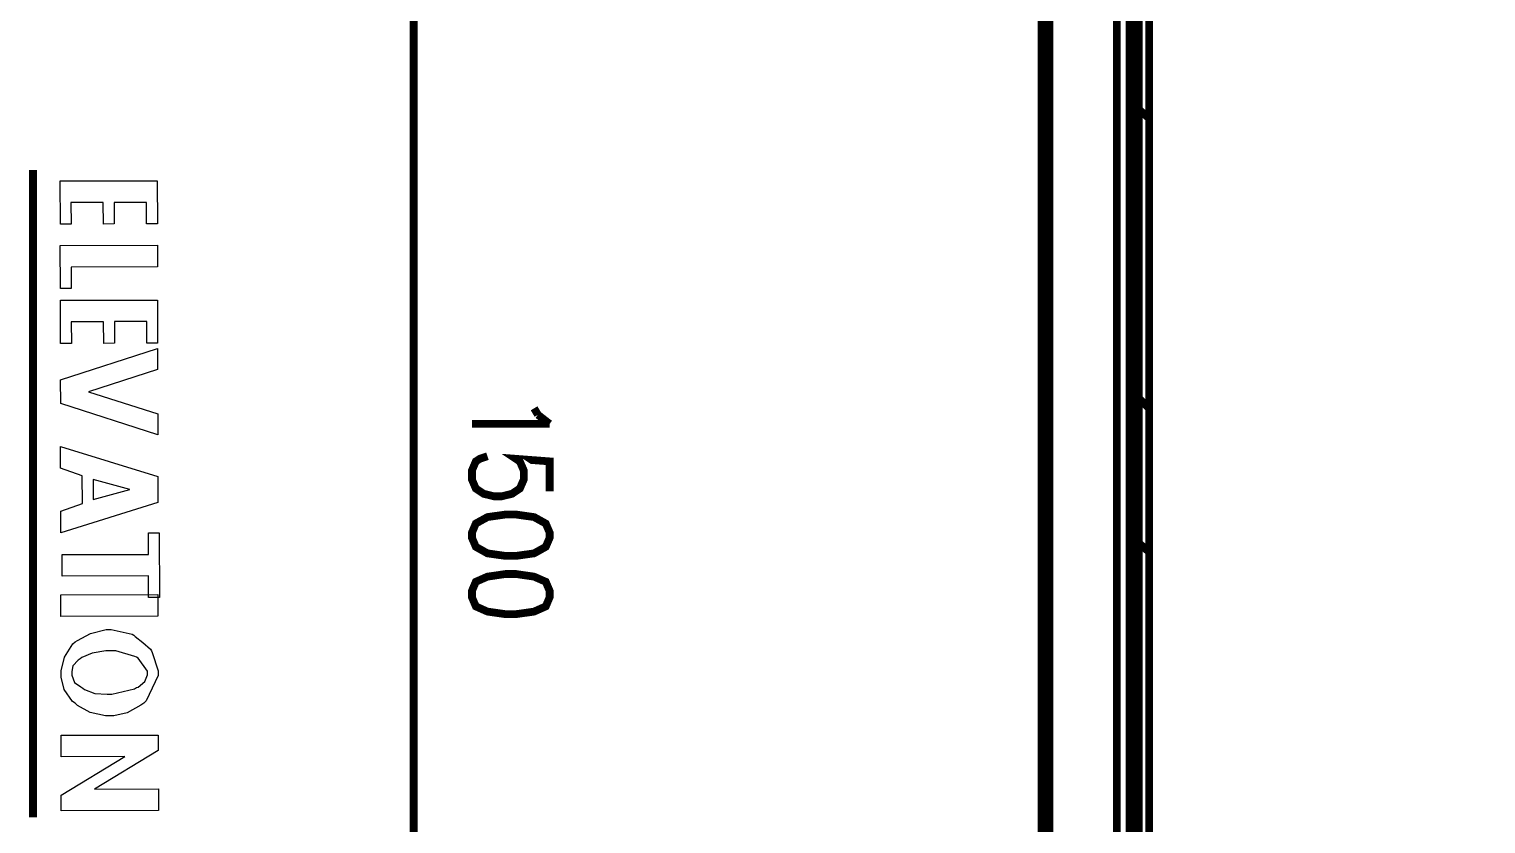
# Model space of a CAD drawing. Extents: x 0.1 to 11.6, y 0.3 to 16.2.
# Drawn here: x 7.14 to 9.015, y 13.085 to 14.108 of the extents above; entities that cross this region are included whole.
import ezdxf

# ---------------------------------------------------------------- set-up
doc = ezdxf.new("R2010")
doc.units = 0
doc.header["$MEASUREMENT"] = 0

msp = doc.modelspace()

# ---------------------------------------------------------------- linework, layer by layer
at = {"color": 0, "const_width": 0.01}
for points in [[(10.43, 15.04), (8.59332, 15.04), (8.58333, 15.0383), (8.57497, 15.0333), (8.56999, 15.025), (8.56836, 15.015), (8.56836, 11.9583)], [(8.58165, 11.9583), (8.58165, 15.015), (8.58165, 15.0183), (8.58165, 15.02), (8.58333, 15.0233), (8.58501, 15.025), (8.58664, 15.025), (8.58832, 15.0267), (8.59169, 15.0267), (8.59332, 15.0267), (10.43, 15.0267), (10.43, 11.5367)], [(7.63499, 12.0333), (7.63499, 14.9417)], [(8.45335, 14.86), (8.45335, 12.1583)], [(8.53999, 14.86), (8.53999, 12.1583)], [(8.55664, 14.86), (8.55664, 12.1433)], [(8.565, 14.86), (8.565, 12.0467)], [(8.44336, 14.6733), (8.44336, 12.59)], [(8.58165, 13.9933), (8.56836, 14.005)], [(7.14501, 13.9267), (7.14501, 13.0933)], [(8.58165, 13.62), (8.56836, 13.6334)], [(7.78999, 13.62), (7.79497, 13.6117)], [(7.79497, 13.6117), (7.81, 13.6)], [(7.81, 13.6), (7.71001, 13.6)], [(7.81, 13.5133), (7.81, 13.5517), (7.76665, 13.555), (7.77165, 13.5517), (7.77669, 13.54), (7.77669, 13.5283), (7.77165, 13.5167), (7.76167, 13.51), (7.74832, 13.5067), (7.73833, 13.5067), (7.72499, 13.51), (7.715, 13.5167), (7.71001, 13.5283), (7.71001, 13.54), (7.715, 13.5517), (7.72, 13.555), (7.72999, 13.5583)], [(8.58165, 13.435), (8.56836, 13.4467)]]:
    msp.add_lwpolyline(points, dxfattribs=at)
at = {"color": 0}
for points in [[(7.30496, 13.9131), (7.30518, 13.8575), (7.29129, 13.8575), (7.29107, 13.8852), (7.2494, 13.8852), (7.24963, 13.8575), (7.23574, 13.8573), (7.23551, 13.885), (7.19385, 13.885), (7.19407, 13.8573), (7.18018, 13.8573), (7.17996, 13.9128), (7.30496, 13.9131)], [(7.30512, 13.8299), (7.30512, 13.8021), (7.19401, 13.8019), (7.19422, 13.7741), (7.18033, 13.7741), (7.18012, 13.8296), (7.30512, 13.8299)], [(7.30524, 13.7594), (7.30544, 13.7039), (7.29156, 13.7039), (7.29135, 13.7317), (7.24968, 13.7317), (7.24989, 13.7039), (7.236, 13.7037), (7.23579, 13.7314), (7.19412, 13.7314), (7.19433, 13.7037), (7.18044, 13.7037), (7.18024, 13.7592), (7.30524, 13.7594)], [(7.30539, 13.6971), (7.30539, 13.6699), (7.21664, 13.6413), (7.30561, 13.6128), (7.30561, 13.5859), (7.18061, 13.6261), (7.18039, 13.6567), (7.30539, 13.6971)], [(7.30556, 13.5323), (7.30578, 13.4989), (7.18078, 13.4598), (7.18078, 13.4878), (7.20856, 13.4976), (7.20833, 13.5332), (7.18056, 13.543), (7.18056, 13.571), (7.30556, 13.5323)], [(7.26953, 13.5156), (7.22222, 13.5284), (7.22244, 13.5026), (7.26953, 13.5156)], [(7.3074, 13.4597), (7.30761, 13.3764), (7.29372, 13.3764), (7.29351, 13.4042), (7.1824, 13.404), (7.1824, 13.4318), (7.29351, 13.432), (7.29351, 13.4597), (7.3074, 13.4597)], [(7.30588, 13.3802), (7.30588, 13.3524), (7.18088, 13.3522), (7.18088, 13.38), (7.30588, 13.3802)], [(7.30621, 13.2797), (7.30615, 13.2759), (7.29081, 13.2433), (7.28776, 13.2406), (7.2839, 13.2377), (7.26628, 13.2281), (7.24903, 13.2243), (7.24328, 13.2243), (7.23833, 13.2243), (7.21838, 13.2282), (7.20221, 13.2375), (7.19922, 13.2402), (7.19586, 13.2427), (7.18517, 13.2578), (7.18121, 13.2739), (7.18121, 13.2792), (7.18115, 13.2822), (7.1856, 13.2997), (7.19635, 13.3167), (7.19943, 13.3194), (7.20215, 13.3211), (7.21918, 13.3299), (7.23926, 13.3354), (7.24349, 13.3354), (7.24576, 13.3354), (7.27257, 13.3293), (7.27496, 13.3281), (7.27642, 13.3263), (7.2864, 13.3185), (7.29611, 13.3098), (7.29753, 13.3077), (7.29844, 13.3055), (7.30615, 13.2822), (7.30621, 13.2797)], [(7.29232, 13.2799), (7.29226, 13.2818), (7.28049, 13.2983), (7.27821, 13.2996), (7.27593, 13.3005), (7.25142, 13.3077), (7.24328, 13.3077), (7.23872, 13.3076), (7.22108, 13.305), (7.20801, 13.2992), (7.20574, 13.2975), (7.20301, 13.2958), (7.19624, 13.2886), (7.19504, 13.2812), (7.1951, 13.2795), (7.19504, 13.2764), (7.19851, 13.2671), (7.20665, 13.2613), (7.20899, 13.2599), (7.21132, 13.2579), (7.22467, 13.253), (7.24024, 13.2521), (7.24371, 13.2521), (7.24647, 13.2521), (7.27582, 13.259), (7.27821, 13.2604), (7.28054, 13.261), (7.28874, 13.2682), (7.29232, 13.277), (7.29232, 13.2799)], [(7.30621, 13.1994), (7.30621, 13.1795), (7.22418, 13.1298), (7.30643, 13.13), (7.30642, 13.1022), (7.18142, 13.102), (7.18143, 13.122), (7.26324, 13.1717), (7.18121, 13.1714), (7.18121, 13.1992), (7.30621, 13.1994)]]:
    msp.add_lwpolyline(points, close=True, dxfattribs=at)
at = {"color": 0, "const_width": 0.01}
for points in [[(7.81, 13.46), (7.80501, 13.4717), (7.78999, 13.48), (7.76665, 13.4833), (7.75331, 13.4833), (7.72999, 13.48), (7.715, 13.4717), (7.71001, 13.46), (7.71001, 13.4533), (7.715, 13.4417), (7.72999, 13.4333), (7.75331, 13.43), (7.76665, 13.43), (7.78999, 13.4333), (7.80501, 13.4417), (7.81, 13.4533), (7.81, 13.46)], [(7.81, 13.385), (7.80501, 13.3967), (7.78999, 13.4033), (7.76665, 13.4067), (7.75331, 13.4067), (7.72999, 13.4033), (7.715, 13.3967), (7.71001, 13.385), (7.71001, 13.3767), (7.715, 13.365), (7.72999, 13.3583), (7.75331, 13.355), (7.76665, 13.355), (7.78999, 13.3583), (7.80501, 13.365), (7.81, 13.3767), (7.81, 13.385)]]:
    msp.add_lwpolyline(points, close=True, dxfattribs=at)

doc.saveas('drawing.dxf')
